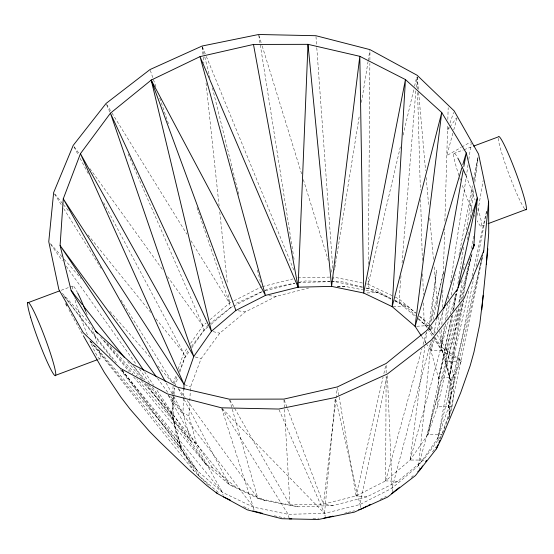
<?xml version="1.0" encoding="UTF-8"?>
<svg xmlns="http://www.w3.org/2000/svg" width="554" height="554" viewBox="0 0 554 554"><rect width="100%" height="100%" fill="white"/><g stroke="black" fill="none" stroke-linecap="round" stroke-linejoin="round"><path stroke-width="0.42" stroke-dasharray="2.77 2.08" d="M133.68 376.997L206.427 464.979L229.356 484.674L257.839 498.302L289.929 504.943L323.439 504.126L356.084 495.927L385.639 480.886L386.117 376.408M386.138 372.953L386.173 365.183M390.916 299.125L369.331 288.793L368.23 284.216L368.278 277.319M368.375 264.383L369.864 63.426M369.892 59.97L369.954 51.349M441.732 329.678L441.233 346.915L442.341 351.492L461.551 360.779L450.631 381.325L449.46 412.453L441.503 435.326M441.884 324.512L442.258 311.583M442.383 307.276L442.881 290.04M443.359 273.669L444.661 228.857M444.883 221.101L447.687 124.525M447.833 119.491L448.179 107.725M218.248 492.381L198.588 475.498L181.407 448.982L172.01 414.572L172.758 394.683M172.786 393.818L173.077 386.041M173.118 419.149L174.281 388.022L173.513 395.75M397.772 481.343L385.639 480.886L410.099 460.042L427.785 434.814L442.154 434.433L423.429 460.049L397.772 481.343L366.921 496.869L332.975 505.553L298.26 506.82L265.131 500.574L235.852 487.236L212.417 467.728L206.427 464.979L190.597 440.555L182.965 413.076L183.852 389.469M452.022 315.628L438.567 378.244L437.494 406.913L427.785 434.814L451.669 316.133M449.46 412.453L448.352 407.876L449.523 376.748L458.67 306.514M212.417 467.728L196.428 443.373L188.962 415.825L190.534 386.976L201.04 358.777L219.765 333.155L245.429 311.86L276.28 296.342L308.564 288.073M442.445 433.65L452.66 406.234L454.238 377.378L446.773 349.837L436.891 334.789M428.173 327.878L430.811 330.413L431.074 327.04M431.531 321.126L432.965 302.56L436.517 270.4L429.011 325.787M401.013 275.781L399.15 299.015L400.258 303.592L415.327 316.535M402.052 262.873L415.867 90.745M416.144 87.303L416.975 76.978M335.163 399.219L324.526 513.426L325.267 516.473M173.43 396.609L171.802 412.924L178.236 443.359L193.768 470.858L209.481 485.976M174.683 384.026L174.919 381.623L177.232 376.048M448.823 418.845L451.939 387.544L445.513 357.108L433.74 336.271M419.717 470.138L418.609 465.561L431.144 341.818M332.975 505.553L323.439 504.126L337.185 388.61M423.429 460.049L410.099 460.042L424.856 346.562M425.299 343.155L426.739 332.061M459.231 302.235L462.244 279.105M463.469 269.68L464.252 263.69M467.375 239.702L468.608 230.284M470.277 217.438L473.85 190.029M474.854 182.314L478.088 157.475M444.253 326.375L441.233 346.915L450.631 381.325L445.374 361.831L452.985 314.146M445.132 320.385L447.528 304.125M448.283 298.987L448.913 294.707M450.672 282.727L468.178 163.762M468.809 159.483L471.198 143.223M334.484 270.2L334.755 268.496M334.893 267.644L335.44 264.237M335.579 263.385L359.414 115.197M361.471 102.428L368.05 61.549M368.181 60.698L369.83 50.476M453.802 309.035L456.247 293.71M457.881 283.489L463.726 246.869M466.44 229.841L473.234 187.259M474.321 180.452L477.86 158.305M462.188 302.837L449.523 376.748L469.079 289.299M463.061 297.74L469.757 258.656M471.502 248.462L473.684 235.72M477.181 215.326L483.143 180.493M454.238 377.378L438.567 378.244L430.929 350.765L432.903 339.727M433.81 334.63L436.538 319.346M438.366 440.458L437.812 438.166L463.705 300.69M445.672 323.972L441.233 346.915L461.551 360.779L445.374 361.831M446.822 318.031L450.27 300.185M451.254 295.088L455.201 274.694M458.982 255.159L472.784 183.789M473.608 179.538L477.88 157.447M90.392 341.299L197.48 470.921L222.383 492.305L253.303 507.104L288.142 514.306L324.526 513.426L359.968 504.521L392.059 488.192L418.609 465.561L437.812 438.166L448.352 407.876L473.878 277.305M476.031 266.28L486.142 214.557M486.308 213.712L486.807 211.171M452.694 311.043L456.274 293.239M430.811 330.413L431.656 326.244M433.006 319.575L443.089 272.409L443.442 273.032L439.107 291.092L429.025 326.659M449.176 417.162L482.859 255.207M360.709 507.568L359.968 504.521L387.011 375.667M453.117 310.545L456.932 292.775M472.084 275.844L486.751 210.25M460.651 304.381L437.494 406.913L452.66 406.234M461.787 299.34L472.417 252.271M448.352 407.876L482.783 255.207M366.921 496.869L356.084 495.927L383.112 376.955M383.88 373.583L385.799 365.141M392.19 295.684L368.23 284.216L400.355 146.879M403.118 135.079L413.762 89.582M414.551 86.209L416.719 76.944M427.785 434.814L459.017 306.681M460.651 299.984L471.883 253.919M437.812 438.166L482.292 256.862M392.98 492.007L392.059 488.192L430.874 341.77M438.567 378.244L456.794 309.811M458.795 302.297L471.239 255.56M452.867 133.195L446.787 155.605L460.99 147.489M453.768 129.871L457.147 117.42M418.609 465.561L463.504 300.642M385.639 480.886L421.94 348.653M423.083 344.491L426.275 332.85M410.099 460.042L448.92 319.049M450.298 314.049L455.81 294.022M446.773 349.837L430.929 350.765L434.945 337.552M437.196 330.122L443.463 309.478M448.622 127.15L447.521 130.405L449.488 127.642M450 123.085L453.587 112.504M173.18 383.444L176.227 374.677M178.173 369.096L183.72 353.154L187.661 347.531M174.842 386.429L177.889 377.662M179.835 372.08L184.828 357.732L189.26 351.409M440.208 439.031L441.24 436.067M179.212 371.27L187.37 351.596L188.935 349.602M190.611 343.321L202.923 325.759L206.157 322.996M191.719 347.898L204.031 330.336L207.916 327.026M432.522 451.877L436.455 446.254M449.98 126.956L456.385 117.974M191.539 346.278L208.304 324.873M210.042 319.686L229.474 303.128L233.289 301.182M211.15 324.263L230.582 307.705L262.672 291.376L236.302 303.294L235.028 304.271M411.297 477.313L413.242 475.657M208.983 324.353L232.486 306.23M461.731 147.059L470.699 141.935M234.058 300.794L261.564 286.799M380.176 499.376L386.29 496.266M264.93 290.358L269.445 288.315L294.742 283.156M61.175 290.289L69.146 287.311M69.942 287.014L72.332 286.12M453.705 153.555L463.269 149.982M464.065 149.684L472.832 146.408M98.702 359.214L100.295 358.618M481.668 226.053L485.65 224.564M262.388 286.598L292.886 278.932M265.144 290.76L294.818 283.302M344.595 513.239L347.067 512.616M347.891 512.408L354.484 510.753M298.931 282.305L305.476 280.968L330.226 281.501M416.76 326.251L429.952 325.523M393.015 306.611L407.342 305.967L415.805 313.017M337.317 286.667L344.934 286.39L362.607 289.721M367.073 292.928L378.063 292.637L390.639 298.364L376.367 290.601L366.014 287.942M297.851 277.873L330.004 277.097M298.114 282.471L330.267 281.695M331.112 281.674L334.491 281.591L362.697 287.422M312.941 518.309L318.862 518.163M337.434 286.383L344.934 286.39M331.077 281.515L341.95 281.751L362.697 287.083M268.78 295.684L276.28 296.342M238.275 310.787L245.429 311.86M365.972 290.351L378.063 292.637M362.42 283.018L333.39 277.014L334.491 281.591M366.568 283.877L368.23 284.216M366.014 288.108L369.331 288.793M274.32 515.795L285.102 518.025M213.103 331.652L219.765 333.155M229.841 399.953L289.929 504.943L298.26 506.82M195.368 357.011L201.04 358.777M187.169 400.494L257.839 498.302L265.131 500.574M184.759 384.698L190.534 386.976M148.735 384.746L229.356 484.674L235.852 487.236M394.434 300.095L407.342 305.967M170.729 396.394L182.965 413.076L188.962 415.825M395.286 297.166L399.15 299.015L415.535 313.086M394.808 300.988L400.258 303.592M243.587 506.501L249.002 509.091M196.428 443.373L190.597 440.555L136.914 378.611M395.078 300.774L406.394 306.93L415.472 315.662M419.71 316.265L430.777 325.475M419.468 316.459L424.052 320.399L427.764 326.133M417.951 318.785L425.16 324.976L432.591 336.444M418.499 318.571L427.57 327.296M222.078 408.43L324.526 513.426L279.084 409.828M62.339 293.329L90.773 324.762M107.019 342.725L137.191 376.083M141.256 380.57L172.01 414.572L181.407 448.982L120.398 369.573M50.476 243.642L61.889 256.647M64.174 259.251L81.293 278.759M109.831 311.272L150.349 357.434M157.765 365.889L172.606 382.793M103.57 340.135L132.953 374.047M90.627 341.153L92.331 343.113M94.602 345.731L180.299 444.405L197.48 470.921L198.588 475.498M100.613 337.005L129.269 371.665M121.928 370.28L222.383 492.305L223.117 495.352M54.749 193.886L62.907 203.969M63.454 204.641L69.437 212.03M87.941 234.882L151.069 312.837M155.965 318.882L183.72 353.154L184.828 357.732M134.664 367.309L144.947 380.051M89.72 340.745L193.768 470.858M127.642 361.533L141.637 379.095M144.864 383.146L190.597 440.555L156.055 388.929M116.382 362.87L63.648 295.601L112.504 359.304M122.24 370.342L180.299 444.405M168.471 395.279L253.303 507.104L254.044 510.151M121.838 370.342L197.48 470.921M132.988 365.349L143.257 379.282M146.852 384.164L206.427 464.979M157.475 378.313L168.181 392.918M178.589 388.61L185.154 397.696M74.215 146.789L78.758 153.105M89.866 168.548L162.544 269.611M167.592 276.633L202.923 325.759L204.031 330.336M50.767 244.501L62.29 260.664M66.3 266.287L136.436 364.677M139.449 368.888L149.462 382.946M152.475 387.163L172.01 414.572M144.539 371.72L153.659 385.349M431.247 326.195L436.42 334.076M429.627 329L433.339 334.734M435.195 337.601L441.233 346.915L439.779 330.579M433.055 337.157L442.341 351.492M421.622 336.396L425.811 342.864M426.275 343.584L430.929 350.765M221.932 408.54L288.142 514.306L289.07 518.122M54.576 194.004L61.446 204.98M63.731 208.636L101.285 268.614M120.973 300.06L172.716 382.717M106.534 104.173L111.52 112.247M111.977 112.981L186.83 234.113M190.908 240.727L229.474 303.128L230.582 307.705M428.782 327.49L433.325 335.53M73.675 318.612L82.941 335.011M166.103 382.904L173.27 395.722M173.693 396.477L182.965 413.076M168.271 395.411L222.383 492.305M74.021 146.914L78.488 155.321M80.115 158.375L88.647 174.413M103.681 202.674L183.72 353.154M68.925 309.721L73.26 317.871M178.388 388.742L183.644 398.638M184.053 399.399L229.356 484.674M106.77 105.018L109.872 112.137M128.133 154.074L202.923 325.759M202.397 46.834L205.998 55.629M206.33 56.432L294.389 271.502M284.223 399.898L287.263 407.979M287.568 408.79L323.439 504.126M150.307 70.365L156.145 87.518M159.753 98.134L168.645 124.269M196.975 207.57L229.474 303.128L228.373 292.81M221.738 408.63L253.303 507.104M258.905 35.324L261.959 45.22M262.215 46.044L301.868 174.725M303.391 179.676L328.3 260.519M331.098 269.59L332.372 273.711M229.647 400.03L257.839 498.302M202.279 46.875L204.558 56.099M204.765 56.937L209.952 77.913M212.438 87.982L238.76 194.523M257.416 270.027L260.941 284.285M425.16 324.976L424.052 320.399L423.54 302.276M335.71 399.185L359.968 504.521M337.538 387.752L338.993 396.269M339.145 397.121L356.084 495.927M258.787 35.352L293.509 255.692M293.641 256.544L294.181 259.958M202.162 46.896L203.173 56.356M203.263 57.214L203.907 63.232M206.012 83.01L219.114 205.963M219.758 211.981L227.459 284.209M417.266 76.978L418.561 91.59M418.637 92.449L425.583 170.68M426.192 177.557L428.713 205.929M429.779 217.964L433.526 260.089M434.135 266.966L437.646 306.507M438.56 316.826L439.474 327.144M315.981 36.585L316.729 46.924M316.791 47.782L332.76 268.399M283.967 399.953L284.458 408.561M284.507 409.42L289.929 504.943M387.433 375.702L392.059 488.192M417.162 76.985L417.501 89.069M417.598 92.518L420.361 190.064M420.631 199.558L422.363 260.844M422.73 273.787L423.318 294.506M98.924 349.643A39.119 3.518 69.5 0 1 90.274 341.686M87.4 334.838A39.119 3.518 69.5 0 1 74.527 298.135M73.363 293.724A39.119 3.518 69.5 0 1 77.214 292.069M86.154 312.193A39.119 3.518 69.5 0 1 87.691 316.099M91.839 327.234A39.119 3.518 69.5 0 1 97.386 344.117M524.59 208.719A39.119 3.518 69.5 0 1 508.828 173.845A39.119 3.518 69.5 0 1 498.24 137.904M477.887 208.657A39.119 3.518 69.5 0 1 477.181 220.859M475.041 216.6A39.119 3.518 69.5 0 1 474.328 215.091M472.285 210.596A39.119 3.518 69.5 0 1 461.884 184.157M460.512 180.23A39.119 3.518 69.5 0 1 459.737 177.931M458.975 175.639A39.119 3.518 69.5 0 1 457.431 157.378M465.99 175.847A39.119 3.518 69.5 0 1 475.117 200.153"/><path stroke-width="0.83" d="M183.852 389.469L184.039 384.407L193.748 356.513L211.434 331.278L235.886 310.434L265.449 295.393L298.094 287.194L331.604 286.383L363.694 293.018L392.177 306.646L415.105 326.341L421.158 335.682M165.265 381.394L63.267 198.824L184.039 384.407L80.434 153.68L193.748 356.513L110.433 113.182L211.434 331.278L151.214 80.081L265.449 295.393L200.008 56.633L298.094 287.194L307.982 44.334L253.476 44.438L200.008 56.633L151.214 80.081L110.433 113.182L80.434 153.68L63.267 198.824L60.095 245.526L71.147 290.615L95.655 331.008L97.31 333.009M486.315 264.41L488.718 233.144L488.628 201.843L478.538 154.054L454.141 110.876L417.114 75.254L369.968 49.625L315.918 35.719L258.656 34.493L202.072 46.037L150.03 69.548L106.077 103.439L73.204 145.39L53.655 192.543L48.766 241.689L58.856 289.486L83.252 332.656L120.28 368.278L167.426 393.908L221.475 407.813L278.738 409.039L335.322 397.502L387.364 373.985L431.317 340.101L464.19 298.149L483.732 250.99L488.628 201.843L488.296 203.54M473.746 246.392L477.299 198.007L466.246 152.918L441.739 112.524L405.438 79.575L359.816 56.314L307.982 44.334L331.604 286.383L359.816 56.314L363.694 293.018L405.438 79.575L392.177 306.646L441.739 112.524L415.105 326.341L461.842 167.855M83.363 335.759L104.381 372.53L120.938 397.225L129.941 408.984L149.372 431.282L159.787 441.815L188.076 469.023L207.244 485.893L217.355 493.545L247.375 509.867L281.799 518.724L318.273 519.507L354.304 512.152L387.447 497.18L415.438 475.595L436.372 448.879L441.711 438.082L460.665 392.793L470.124 365.875L473.954 352.115L479.792 324.042L483.199 295.275M481.8 309.741L487.832 248.788M436.691 318.495L463.068 170.75M463.823 166.505L466.246 152.918L462.825 164.538M456.621 291.549L474.127 244.709L473.518 247.222M458.019 287.699L477.299 198.007L443.712 308.654M483.323 252.666L483.732 250.99M473.019 248.884L474.127 244.709M456.503 291.522L456.96 289.853L426.961 330.35L386.18 363.452L337.386 386.9L283.918 399.095L229.411 399.199L177.578 387.218L131.956 363.957L95.655 331.008L97.352 332.961M436.372 448.879L438.283 444.28M438.92 442.743L439.911 440.354M422.674 465.921L419.717 470.138L417.778 471.793M425.624 461.711L426.608 460.305M399.642 487.25L391.636 493.545M367.191 505.982L361.076 509.091L358.604 509.715M368.715 505.206L370.245 504.431M27.7 302.796L59.583 290.885M473.628 146.111L498.337 136.88A39.119 3.518 69.5 0 1 515.809 172.419A39.119 3.518 69.5 0 1 525.386 209.564M55.663 375.293L97.109 359.809M488.046 223.671L526.3 209.377M333.051 516.134L323.945 518.045M289.25 518.883L291.792 518.821M262.707 513.392L252.866 510.94M223.491 496.883L230.443 500.207M216.143 492.381L217.355 493.545M71.147 290.615L82.442 304.797M83.522 306.147L124.415 357.482M156.457 376.928L60.095 245.526L143.583 370.287M65.774 303.8L66.958 306.023M151.214 80.081L235.886 310.434M253.476 44.438L298.094 287.194M77.615 292.851A39.119 3.518 69.5 0 1 85.849 311.424M457.805 158.042A39.119 3.518 69.5 0 1 465.692 175.119M30.609 317.297A39.119 3.518 69.5 0 0 54.749 375.48A39.119 3.518 69.5 0 0 39.687 324.36A39.119 3.518 69.5 0 0 30.609 317.297"/></g></svg>
